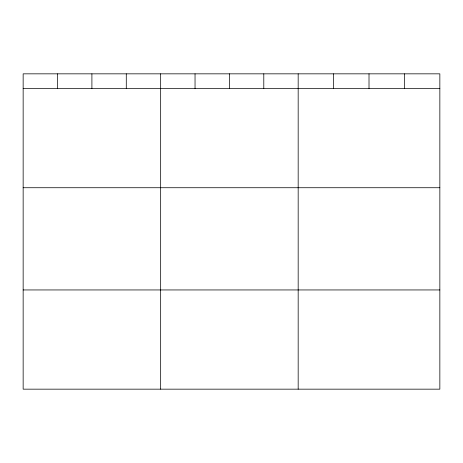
<?xml version="1.0" encoding="UTF-8"?>
<svg xmlns="http://www.w3.org/2000/svg" width="463" height="463" viewBox="0 0 463 463"><rect width="100%" height="100%" fill="white"/><g stroke="black" fill="none" stroke-linecap="round" stroke-linejoin="round"><path stroke-width="0.69" d="M439.85 88.514L439.85 389.163L23.15 389.163L23.15 73.837L439.85 73.837L439.85 88.514L23.15 88.514M23.15 187.729L439.85 187.729M23.15 289.948L439.85 289.948M404.43 73.837L404.43 88.514M369.011 73.837L369.011 88.514M333.591 73.837L333.591 88.514M298.172 73.837L298.172 389.163M263.794 73.837L263.794 88.514M229.416 73.837L229.416 88.514M195.039 73.837L195.039 88.514M160.661 73.837L160.661 389.163M126.283 73.837L126.283 88.514M91.906 73.837L91.906 88.514M57.528 73.837L57.528 88.514"/></g></svg>
